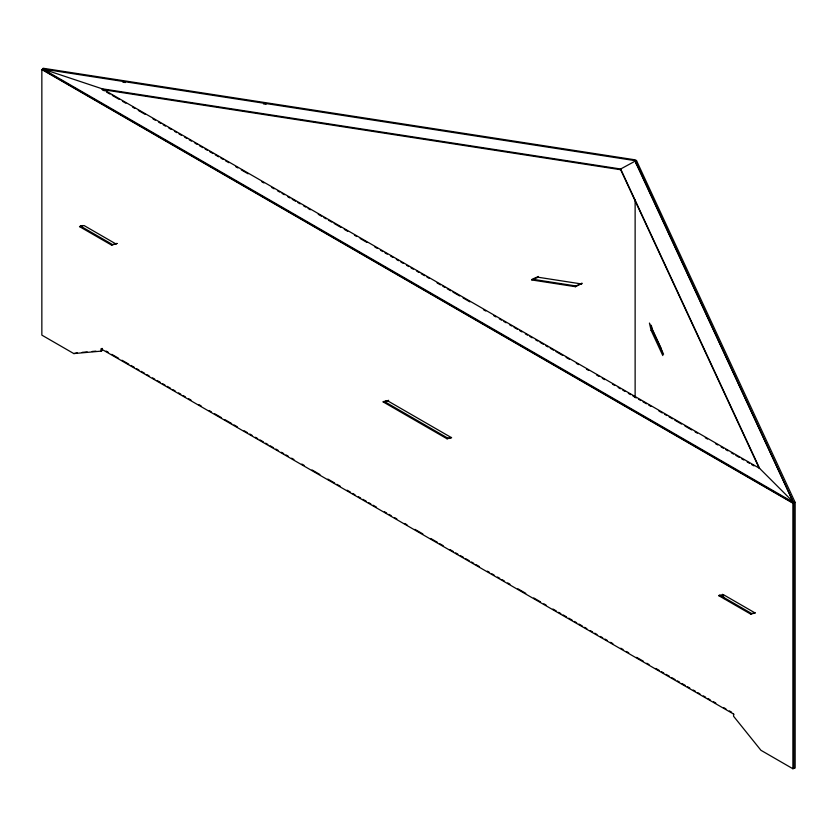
<?xml version="1.0" encoding="UTF-8"?>
<svg xmlns="http://www.w3.org/2000/svg" width="837" height="837" viewBox="0 0 837 837"><rect width="100%" height="100%" fill="white"/><g stroke="black" fill="none" stroke-linecap="round" stroke-linejoin="round"><path stroke-width="1.26" d="M635.126 161.384L635.482 159.888L43.158 68.257L42.813 69.021L42.813 69.753L793.853 503.361L635.126 160.652L42.813 69.021L41.85 69.565L41.85 335.124L73.813 353.58L101.172 351.132L102.124 350.577L102.124 348.38L101.172 348.935L101.172 351.132M531.861 279.966L532.217 279.202L575.877 285.961L582.113 283.23L575.521 286.714L531.861 279.966L538.097 277.235L581.757 283.994M538.097 277.235L538.453 276.482L533.253 278.752M575.521 286.714L575.877 285.961M111.478 245.053L117.002 243.452L111.478 245.053L79.515 226.607L82.758 225.519M73.813 353.58L77.255 352.806M101.486 349.113L102.449 348.558M383.126 401.896L387.698 400.839L451.614 437.741L447.052 438.797L383.126 401.896L384.089 401.341L448.004 438.243L451.436 437.458M387.698 400.839L388.65 400.285M447.052 438.797L448.004 438.243M41.85 69.565L792.89 503.183L795.15 502.42L795.15 767.979L792.89 768.743L760.938 750.287L733.578 716.252L733.578 714.045M718.701 595.641L723.273 594.584L755.225 613.029L750.663 614.086L718.701 595.641L719.663 595.086L751.626 613.531L755.047 612.747M750.663 614.086L751.626 613.531M79.515 226.607L84.077 225.551L116.04 244.006M385.229 401.08L387.51 400.546M795.15 502.42L636.434 160.442L620.667 169.001L102.093 88.774L42.813 69.021L793.853 502.629L793.842 768.188M651.102 330.353L662.799 355.558L661.125 348.265L649.428 323.061L651.102 330.353L652.41 330.144L663.574 354.208M82.225 352.356L87.205 351.917M92.175 351.467L95.91 351.142M122.819 82.131L125.393 82.528M263.477 103.893L266.061 104.29M759.065 467.946L620.667 169.733L102.093 89.517L104.353 90.825M102.093 88.774L759.63 468.396L793.853 502.629M106.623 92.133L110.013 94.089M112.273 95.397L119.063 99.321M122.464 101.277L125.853 103.233M132.644 107.157L134.914 108.465M138.304 110.421L145.094 114.345M153.025 118.917L155.284 120.225M158.674 122.181L160.945 123.489M163.205 124.797L165.464 126.105M168.865 128.061L171.125 129.369M174.525 131.336L176.785 132.644M179.045 133.951L181.315 135.249M184.705 137.216L186.975 138.523M189.235 139.831L191.495 141.129M194.895 143.096L197.155 144.403M199.426 145.711L202.816 147.668M205.075 148.976L207.346 150.283M209.606 151.591L213.006 153.548M215.266 154.855L218.656 156.812M220.926 158.12L223.186 159.428M225.446 160.735L228.846 162.692M235.636 166.615L237.896 167.923M241.297 169.88L248.087 173.803M261.667 181.639L263.927 182.947M271.847 187.53L274.117 188.827M277.507 190.794L279.778 192.102M282.038 193.41L284.298 194.707M287.698 196.674L289.958 197.982M292.218 199.29L295.618 201.246M297.878 202.554L300.148 203.862M303.538 205.818L305.798 207.126M308.068 208.434L310.328 209.742M318.248 214.314L321.649 216.27M323.909 217.578L326.179 218.886M328.439 220.194L331.829 222.15M334.099 223.458L340.889 227.382M344.279 229.338L347.679 231.305M354.469 235.218L356.729 236.526M360.13 238.493L366.92 242.406M374.84 246.988L377.1 248.286M380.5 250.253L382.76 251.56M385.02 252.868L387.29 254.176M390.68 256.132L392.951 257.44M396.34 259.397L398.6 260.705M400.871 262.012L403.131 263.32M406.531 265.277L408.791 266.584M411.051 267.892L413.321 269.2M416.711 271.157L418.971 272.464M421.241 273.772L424.631 275.729M426.901 277.037L429.161 278.344M437.081 282.916L440.482 284.883M442.742 286.191L445.002 287.499M447.272 288.796L450.662 290.763M452.932 292.071L459.722 295.984M463.112 297.951L469.902 301.875M483.483 309.711L485.753 311.019M493.673 315.591L495.933 316.899M499.333 318.855L501.593 320.163M503.853 321.471L506.123 322.779M509.513 324.735L511.773 326.043M514.044 327.351L517.433 329.307M519.704 330.615L521.964 331.923M525.354 333.89L527.624 335.198M529.884 336.495L532.144 337.803M535.544 339.77L537.804 341.077M540.074 342.375L543.464 344.342M545.734 345.65L547.994 346.957M550.254 348.265L553.655 350.222M555.914 351.53L562.705 355.453M566.105 357.409L569.495 359.366M576.285 363.289L578.545 364.597M586.475 369.169L588.735 370.477M596.655 375.049L598.915 376.357M602.316 378.314L604.576 379.621M612.506 384.193L614.766 385.501M618.156 387.468L620.426 388.776M622.686 390.073L624.946 391.381M628.346 393.348L630.606 394.656M632.877 395.953L636.266 397.92M638.526 399.228L640.797 400.536M643.057 401.844L646.457 403.8M648.717 405.108L650.977 406.416M658.897 410.988L662.297 412.944M664.557 414.252L666.827 415.56M669.087 416.868L672.488 418.824M674.748 420.132L681.538 424.056M684.928 426.012L691.718 429.936M695.118 431.892L697.378 433.2M705.298 437.772L707.568 439.08M715.489 443.652L717.748 444.96M721.149 446.927L723.409 448.234M725.679 449.532L727.939 450.84M731.329 452.807L733.599 454.114M735.859 455.422L739.259 457.379M741.519 458.686L743.779 459.994M747.179 461.951L749.439 463.259M751.699 464.566L753.97 465.874M80.478 226.053L112.43 244.509M106.153 351.08L108.412 352.387M111.802 354.344L118.592 358.267M121.982 360.224L128.772 364.137M131.032 365.445L134.422 367.401M136.693 368.709L138.952 370.017M141.212 371.325L144.602 373.281M146.873 374.589L149.132 375.897M152.522 377.853L154.782 379.161M157.053 380.469L160.442 382.425M162.702 383.733L164.962 385.041M167.233 386.338L170.622 388.305M172.882 389.613L175.142 390.91M178.543 392.877L180.802 394.175M183.062 395.482L185.322 396.79M188.723 398.747L190.982 400.055M198.903 404.627L201.162 405.935M209.083 410.507L211.342 411.814M214.732 413.771L221.523 417.684M224.912 419.651L231.703 423.564M233.962 424.872L237.352 426.828M244.142 430.752L247.532 432.708M249.803 434.016L252.063 435.324M255.452 437.28L257.712 438.588M259.983 439.896L263.373 441.852M265.632 443.16L267.892 444.457M270.163 445.765L273.553 447.732M275.812 449.03L278.072 450.337M281.473 452.294L283.733 453.602M285.992 454.909L288.252 456.217M291.653 458.174L293.913 459.482M301.833 464.054L304.093 465.362M312.013 469.934L319.922 474.506M327.842 479.078L334.633 482.991M336.892 484.299L340.282 486.255M347.073 490.179L350.462 492.135M352.733 493.443L354.993 494.751M358.382 496.707L360.642 498.015M362.902 499.312L366.303 501.279M368.562 502.587L370.822 503.884M373.082 505.192L376.483 507.149M384.403 511.721L386.663 513.029M388.923 514.337L391.182 515.644M394.583 517.601L396.843 518.909M404.763 523.481L407.023 524.789M414.943 529.361L422.852 533.922M430.773 538.494L437.563 542.418M439.823 543.726L443.212 545.682M450.003 549.595L453.392 551.562M455.652 552.87L457.923 554.167M460.183 555.475L463.572 557.432M465.832 558.739L469.233 560.706M471.493 562.004L473.752 563.311M476.012 564.619L479.413 566.576M487.322 571.148L489.593 572.456M491.853 573.763L494.112 575.071M497.502 577.028L499.773 578.336M502.033 579.643L504.292 580.941M507.682 582.908L509.953 584.216M517.862 588.777L525.782 593.349M533.703 597.921L540.493 601.845M543.883 603.801L546.142 605.109M552.933 609.022L556.323 610.989M558.582 612.286L560.853 613.594M563.113 614.902L566.503 616.859M568.762 618.166L572.163 620.123M574.423 621.431L576.683 622.738M578.942 624.046L582.343 626.003M584.603 627.311L586.863 628.618M590.252 630.575L592.523 631.883M594.783 633.191L597.043 634.498M600.432 636.455L602.703 637.763M604.963 639.06L607.223 640.368M610.612 642.335L612.883 643.632M620.792 648.204L623.063 649.512M626.453 651.468L628.713 652.776M636.633 657.348L643.423 661.272M646.813 663.228L649.073 664.536M655.863 668.449L659.253 670.406M661.512 671.713L663.772 673.021M666.043 674.329L669.433 676.286M671.692 677.593L675.093 679.55M677.353 680.858L679.613 682.165M681.873 683.473L685.273 685.43M687.533 686.738L689.793 688.045M693.182 690.002L695.453 691.31M697.713 692.617L699.973 693.915M703.362 695.882L705.633 697.19M707.893 698.487L710.153 699.795M713.542 701.751L715.813 703.059M723.723 707.631L725.982 708.939M729.383 710.895L731.643 712.203M101.172 348.935L733.903 714.243M635.681 162.566L792.744 500.997M759.609 468.396L620.667 169.001L620.667 169.733M722.457 594.291L724.099 597.838M723.001 596.206L724.099 598.581M651.291 325.29L652.41 330.144M792.89 503.183L792.89 768.743M636.434 160.442L636.434 164.355M635.126 199.698L635.126 397.565"/></g></svg>
